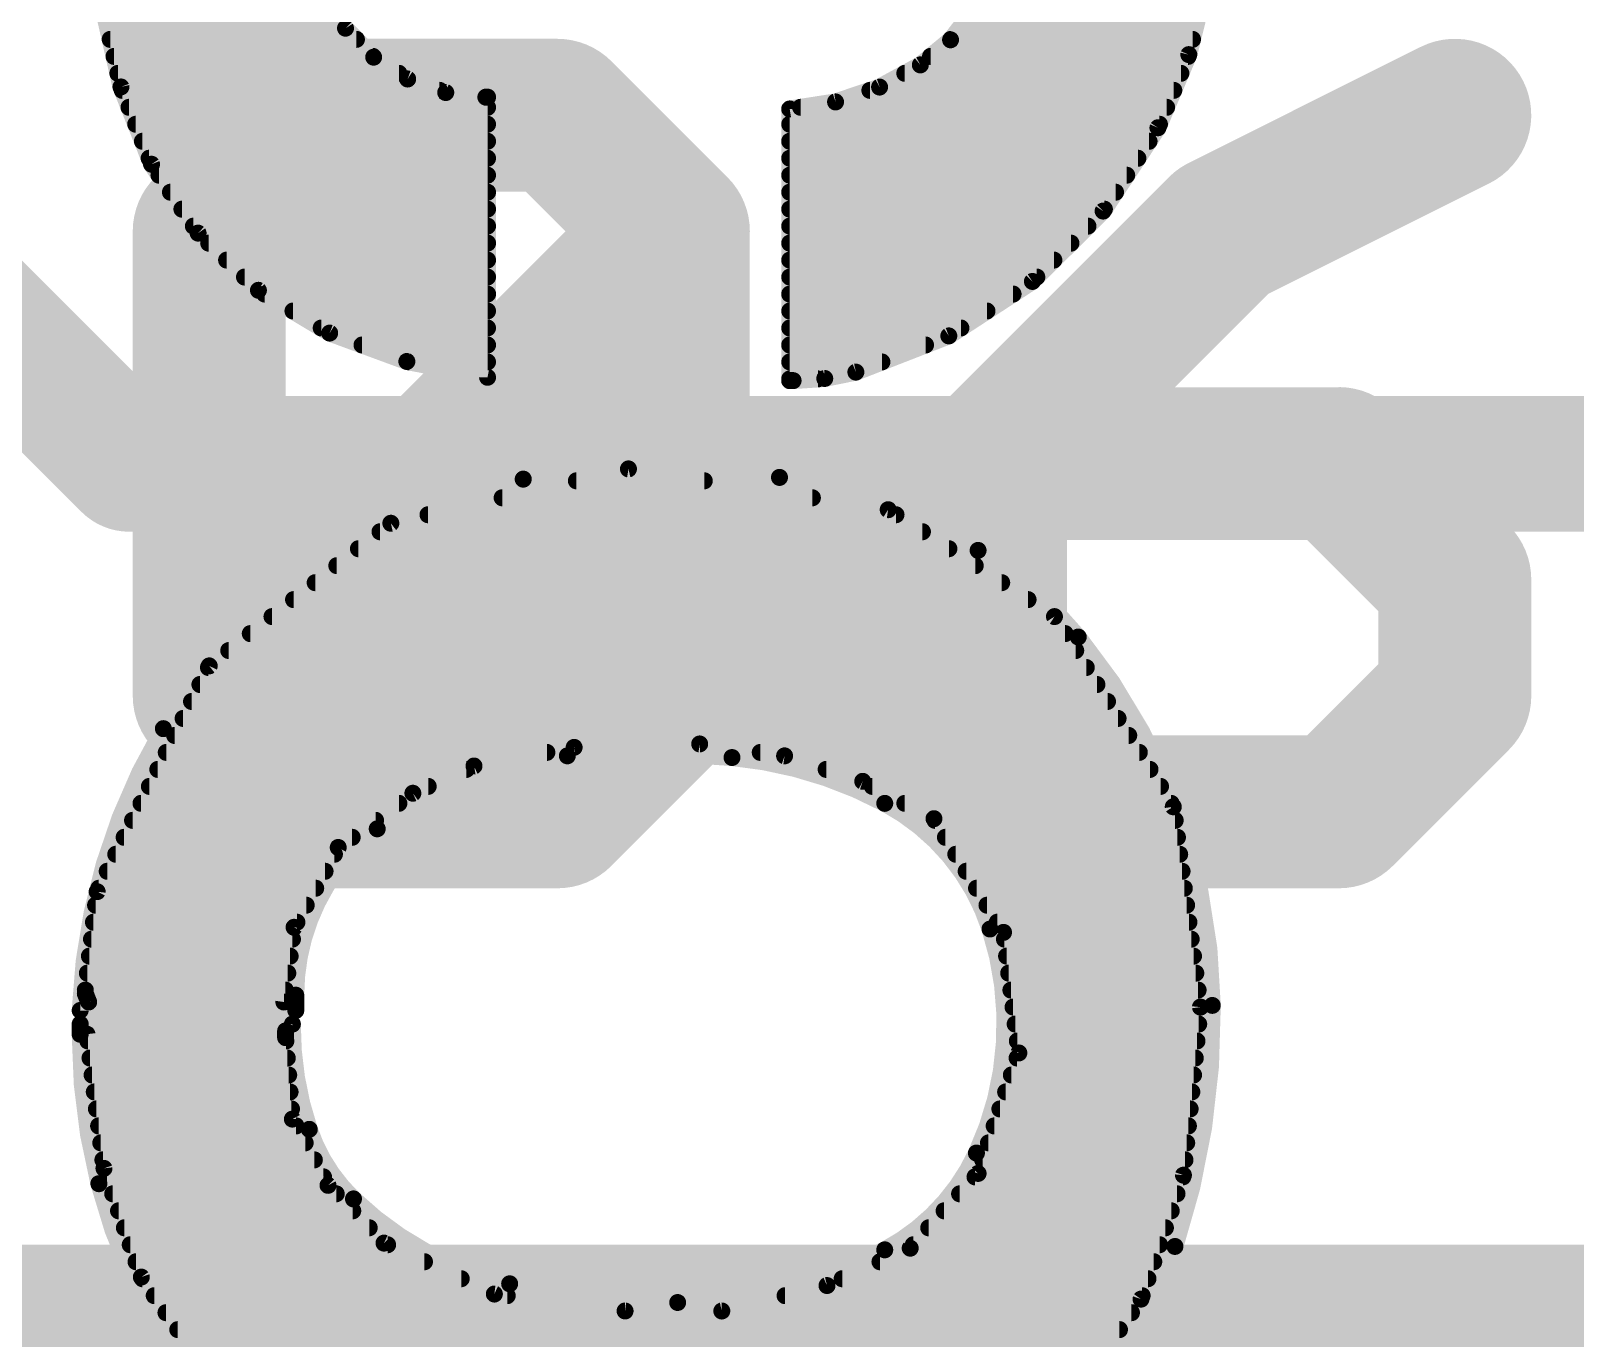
# Model space of a CAD drawing. Extents: x -0.1 to 26.8, y -10.2 to 23.
# Drawn here: x 6.584 to 8.894, y 5.042 to 6.998 of the extents above; entities that cross this region are included whole.
import ezdxf

# ---------------------------------------------------------------- set-up
doc = ezdxf.new("R2010")
doc.units = 0
for name, color, linetype in [('1', 12, 'CONTINUOUS'), ('21', 41, 'CONTINUOUS'), ('22', 40, 'CONTINUOUS')]:
    doc.layers.add(name, color=color, linetype=linetype)

msp = doc.modelspace()

# ---------------------------------------------------------------- linework, layer by layer
at = {"layer": '1', "const_width": 0.2032}
for points in [[(6.731, 6.35), (5.08, 8.001)], [(6.731, 6.35), (14.605, 6.35)], [(5.08, 5.08), (12.7, 5.08)]]:
    msp.add_lwpolyline(points, dxfattribs=at)
at = {"layer": '1', "const_width": 0.1016}
for points in [[(6.731, 6.4008, 1), (6.731, 6.2992)], [(6.6951, 6.3141, 1), (6.7669, 6.3859)]]:
    msp.add_lwpolyline(points, format="xyb", dxfattribs=at)
at = {"layer": '21', "const_width": 0.2286}
for points in [[(6.8503, 6.6979), (7.024, 6.8716)], [(7.024, 6.8716), (7.3714, 6.8716)], [(7.3714, 6.8716), (7.5451, 6.6979)], [(8.7145, 6.8716), (8.3671, 6.6979)], [(6.8503, 6.003), (6.8503, 6.6979)], [(6.8503, 6.003), (7.5451, 6.6979)], [(7.5451, 6.6979), (7.5451, 6.003)], [(8.3671, 6.6979), (8.0197, 6.3504)], [(8.0197, 6.3504), (8.0197, 6.003)], [(8.5408, 6.3504), (8.0197, 6.3504)], [(8.7145, 6.1767), (8.5408, 6.3504)], [(8.7145, 6.003), (8.7145, 6.1767)], [(7.024, 5.8293), (6.8503, 6.003)], [(7.5451, 6.003), (7.3714, 5.8293)], [(8.0197, 6.003), (8.1934, 5.8293)], [(8.5408, 5.8293), (8.7145, 6.003)], [(7.3714, 5.8293), (7.024, 5.8293)], [(8.1934, 5.8293), (8.5408, 5.8293)]]:
    msp.add_lwpolyline(points, dxfattribs=at)
at = {"layer": '21', "const_width": 0.1143}
for points in [[(7.024, 6.9287, 1), (7.024, 6.8144)], [(7.0644, 6.8312, 1), (6.9836, 6.912)], [(7.4118, 6.912, 1), (7.331, 6.8312)], [(7.3714, 6.8144, 1), (7.3714, 6.9287)], [(8.7401, 6.8205, 1), (8.689, 6.9227)], [(6.9074, 6.6979, 1), (6.7931, 6.6979)], [(6.8099, 6.7383, 1), (6.8907, 6.6575)], [(7.6023, 6.6979, 1), (7.488, 6.6979)], [(7.5856, 6.6575, 1), (7.5047, 6.7383)], [(7.5047, 6.6575, 1), (7.5856, 6.7383)], [(8.3416, 6.749, 1), (8.3927, 6.6468)], [(8.4075, 6.6575, 1), (8.3267, 6.7383)], [(8.0197, 6.4076, 1), (8.0197, 6.2933)], [(8.0768, 6.3504, 1), (7.9625, 6.3504)], [(7.9793, 6.3909, 1), (8.0601, 6.31)], [(8.5812, 6.3909, 1), (8.5004, 6.31)], [(8.5408, 6.2933, 1), (8.5408, 6.4076)], [(8.7717, 6.1767, 1), (8.6574, 6.1767)], [(8.6741, 6.1363, 1), (8.755, 6.2171)], [(6.8907, 6.0434, 1), (6.8099, 5.9626)], [(7.5856, 5.9626, 1), (7.5047, 6.0434)], [(8.0601, 6.0434, 1), (7.9793, 5.9626)], [(8.755, 5.9626, 1), (8.6741, 6.0434)], [(6.8099, 6.0434, 1), (6.8907, 5.9626)], [(6.7931, 6.003, 1), (6.9074, 6.003)], [(7.488, 6.003, 1), (7.6023, 6.003)], [(7.9625, 6.003, 1), (8.0768, 6.003)], [(8.6574, 6.003, 1), (8.7717, 6.003)], [(7.024, 5.8864, 1), (7.024, 5.7721)], [(7.3714, 5.7721, 1), (7.3714, 5.8864)], [(8.1934, 5.8864, 1), (8.1934, 5.7721)], [(8.5408, 5.7721, 1), (8.5408, 5.8864)], [(6.9836, 5.7889, 1), (7.0644, 5.8697)], [(7.331, 5.8697, 1), (7.4118, 5.7889)], [(8.153, 5.7889, 1), (8.2338, 5.8697)], [(8.5004, 5.8697, 1), (8.5812, 5.7889)]]:
    msp.add_lwpolyline(points, format="xyb", dxfattribs=at)
at = {"layer": '22', "const_width": 0.0254}
for points in [[(8.3163, 6.9622), (8.3446, 7.0775)], [(6.6864, 7.055), (6.7183, 6.9139)], [(7.0543, 7.0018), (7.0231, 7.0536)], [(7.9959, 7.0307), (7.9598, 6.9844)], [(6.6965, 7.0104), (7.0492, 7.0104)], [(7.0965, 6.9585), (7.0543, 7.0018)], [(7.9801, 7.0104), (8.3281, 7.0104)], [(6.7022, 6.985), (7.0707, 6.985)], [(7.9598, 6.9844), (7.9146, 6.9469)], [(7.9603, 6.985), (8.3219, 6.985)], [(6.708, 6.9596), (7.0954, 6.9596)], [(7.1474, 6.9258), (7.0965, 6.9585)], [(7.9146, 6.9469), (7.8536, 6.9137)], [(7.9299, 6.9596), (8.3152, 6.9596)], [(8.2702, 6.8529), (8.3163, 6.9622)], [(6.7137, 6.9342), (7.1343, 6.9342)], [(7.2043, 6.9055), (7.1474, 6.9258)], [(7.8913, 6.9342), (8.3045, 6.9342)], [(6.7183, 6.9139), (6.7641, 6.7982)], [(6.7203, 6.9088), (7.195, 6.9088)], [(7.2644, 6.8986), (7.2043, 6.9055)], [(7.2669, 6.8986), (7.2644, 6.8986)], [(7.2669, 6.4795), (7.2669, 6.8986)], [(7.8536, 6.9137), (7.7878, 6.8915)], [(7.8391, 6.9088), (8.2938, 6.9088)], [(6.7304, 6.8834), (7.2669, 6.8834)], [(7.7878, 6.8915), (7.7191, 6.8809)], [(7.7191, 6.8809), (7.7191, 6.4745)], [(7.7354, 6.8834), (8.2831, 6.8834)], [(6.7404, 6.858), (7.2669, 6.858)], [(7.7191, 6.858), (8.2724, 6.858)], [(8.1881, 6.7282), (8.2702, 6.8529)], [(6.7505, 6.8326), (7.2669, 6.8326)], [(7.7191, 6.8326), (8.2568, 6.8326)], [(6.7605, 6.8072), (7.2669, 6.8072)], [(7.7191, 6.8072), (8.2401, 6.8072)], [(6.7641, 6.7982), (6.8338, 6.6952)], [(6.7752, 6.7818), (7.2669, 6.7818)], [(7.7191, 6.7818), (8.2234, 6.7818)], [(6.7924, 6.7564), (7.2669, 6.7564)], [(7.7191, 6.7564), (8.2067, 6.7564)], [(6.8095, 6.731), (7.2669, 6.731)], [(7.7191, 6.731), (8.19, 6.731)], [(8.0823, 6.6229), (8.1881, 6.7282)], [(6.8267, 6.7056), (7.2669, 6.7056)], [(6.8338, 6.6952), (6.924, 6.6096)], [(7.7191, 6.7056), (8.1654, 6.7056)], [(6.8496, 6.6802), (7.2669, 6.6802)], [(7.7191, 6.6802), (8.1399, 6.6802)], [(6.8764, 6.6548), (7.2669, 6.6548)], [(7.7191, 6.6548), (8.1144, 6.6548)], [(6.9032, 6.6294), (7.2669, 6.6294)], [(7.7191, 6.6294), (8.0889, 6.6294)], [(7.9572, 6.5414), (8.0823, 6.6229)], [(6.924, 6.6096), (7.0307, 6.5456)], [(6.9334, 6.604), (7.2669, 6.604)], [(7.7191, 6.604), (8.0533, 6.604)], [(6.9757, 6.5786), (7.2669, 6.5786)], [(7.7191, 6.5786), (8.0143, 6.5786)], [(7.018, 6.5532), (7.2669, 6.5532)], [(7.7191, 6.5532), (7.9753, 6.5532)], [(7.0307, 6.5456), (7.1462, 6.5031)], [(7.0791, 6.5278), (7.2669, 6.5278)], [(7.7191, 6.5278), (7.9223, 6.5278)], [(7.8181, 6.4872), (7.9572, 6.5414)], [(7.1462, 6.5031), (7.2669, 6.4795)], [(7.15, 6.5024), (7.2669, 6.5024)], [(7.7191, 6.5024), (7.8571, 6.5024)], [(7.7715, 6.4777), (7.8181, 6.4872)], [(7.7191, 6.477), (7.7613, 6.477)], [(7.7191, 6.4745), (7.7241, 6.4745)], [(7.7241, 6.4745), (7.7715, 6.4777)], [(7.4778, 6.3424), (7.1222, 6.2611)], [(7.8664, 6.2814), (7.4778, 6.3424)], [(7.3999, 6.3246), (7.5912, 6.3246)], [(7.2888, 6.2992), (7.753, 6.2992)], [(7.1778, 6.2738), (7.8782, 6.2738)], [(8.1153, 6.1214), (7.8664, 6.2814)], [(7.1222, 6.2611), (6.8504, 6.0477)], [(7.106, 6.2484), (7.9177, 6.2484)], [(7.0737, 6.223), (7.9573, 6.223)], [(7.0413, 6.1976), (7.9968, 6.1976)], [(7.009, 6.1722), (8.0363, 6.1722)], [(6.9766, 6.1468), (8.0758, 6.1468)], [(6.9443, 6.1214), (8.1153, 6.1214)], [(8.2931, 5.8369), (8.1153, 6.1214)], [(6.9119, 6.096), (8.1312, 6.096)], [(6.8796, 6.0706), (8.1471, 6.0706)], [(6.8504, 6.0477), (6.6827, 5.7099)], [(6.8492, 6.0452), (8.1629, 6.0452)], [(6.8365, 6.0198), (8.1788, 6.0198)], [(6.8239, 5.9944), (8.1947, 5.9944)], [(6.8113, 5.969), (8.2105, 5.969)], [(6.7987, 5.9436), (8.2264, 5.9436)], [(7.3965, 5.9258), (7.5844, 5.9309)], [(7.5844, 5.9309), (7.7114, 5.9131)], [(6.7861, 5.9182), (7.3557, 5.9182)], [(7.2466, 5.8979), (7.3965, 5.9258)], [(7.675, 5.9182), (8.2423, 5.9182)], [(7.7114, 5.9131), (7.8283, 5.875)], [(6.7735, 5.8928), (7.2351, 5.8928)], [(7.1552, 5.8572), (7.2466, 5.8979)], [(7.7737, 5.8928), (8.2582, 5.8928)], [(6.7609, 5.8674), (7.1781, 5.8674)], [(7.0434, 5.776), (7.1552, 5.8572)], [(7.8283, 5.875), (7.935, 5.8191)], [(7.8428, 5.8674), (8.274, 5.8674)], [(6.7483, 5.842), (7.1343, 5.842)], [(7.8913, 5.842), (8.2899, 5.842)], [(8.3337, 5.5372), (8.2931, 5.8369)], [(6.7357, 5.8166), (7.0993, 5.8166)], [(7.935, 5.8191), (8.0391, 5.649)], [(7.9365, 5.8166), (8.2959, 5.8166)], [(6.7231, 5.7912), (7.0643, 5.7912)], [(7.9521, 5.7912), (8.2993, 5.7912)], [(6.7105, 5.7658), (7.0378, 5.7658)], [(6.9774, 5.6566), (7.0434, 5.776)], [(7.9676, 5.7658), (8.3027, 5.7658)], [(6.6978, 5.7404), (7.0237, 5.7404)], [(7.9832, 5.7404), (8.3062, 5.7404)], [(6.6827, 5.7099), (6.665, 5.5626)], [(6.6852, 5.715), (7.0097, 5.715)], [(7.9987, 5.715), (8.3096, 5.715)], [(6.6803, 5.6896), (6.9956, 5.6896)], [(8.0143, 5.6896), (8.3131, 5.6896)], [(6.6772, 5.6642), (6.9816, 5.6642)], [(6.9621, 5.5448), (6.9774, 5.6566)], [(8.0298, 5.6642), (8.3165, 5.6642)], [(6.6742, 5.6388), (6.975, 5.6388)], [(8.0391, 5.649), (8.062, 5.4686)], [(8.0404, 5.6388), (8.3199, 5.6388)], [(6.6711, 5.6134), (6.9715, 5.6134)], [(8.0436, 5.6134), (8.3234, 5.6134)], [(6.6681, 5.588), (6.968, 5.588)], [(8.0468, 5.588), (8.3268, 5.588)], [(6.665, 5.5626), (6.665, 5.5575)], [(6.665, 5.5626), (6.9645, 5.5626)], [(6.665, 5.5575), (6.67, 5.5448)], [(8.0501, 5.5626), (8.3303, 5.5626)], [(6.67, 5.5448), (6.9621, 5.5448)], [(6.9799, 5.5321), (6.9799, 5.555)], [(8.0533, 5.5372), (8.3337, 5.5372)], [(8.3083, 5.2857), (8.3337, 5.5372)], [(6.6573, 5.5321), (6.9799, 5.5321)], [(6.9748, 5.5118), (6.6573, 5.5118)], [(6.6573, 5.5118), (6.6573, 5.4966)], [(8.0565, 5.5118), (8.3311, 5.5118)], [(6.9647, 5.5016), (6.6675, 5.4966)], [(6.6675, 5.4966), (6.6929, 5.2959)], [(6.9647, 5.4915), (6.9647, 5.5016)], [(6.9748, 5.3696), (6.9647, 5.4915)], [(6.6688, 5.4864), (6.9651, 5.4864)], [(8.062, 5.4686), (8.001, 5.2883)], [(8.0597, 5.4864), (8.3286, 5.4864)], [(6.672, 5.461), (6.9672, 5.461)], [(8.0594, 5.461), (8.326, 5.461)], [(6.6752, 5.4356), (6.9693, 5.4356)], [(8.0508, 5.4356), (8.3234, 5.4356)], [(6.6784, 5.4102), (6.9714, 5.4102)], [(8.0422, 5.4102), (8.3209, 5.4102)], [(6.6816, 5.3848), (6.9735, 5.3848)], [(8.0336, 5.3848), (8.3183, 5.3848)], [(6.6849, 5.3594), (6.9803, 5.3594)], [(7.0282, 5.2705), (6.9748, 5.3696)], [(8.0251, 5.3594), (8.3157, 5.3594)], [(6.6881, 5.334), (6.994, 5.334)], [(8.0165, 5.334), (8.3132, 5.334)], [(6.6913, 5.3086), (7.0077, 5.3086)], [(8.0079, 5.3086), (8.3106, 5.3086)], [(6.6929, 5.2959), (6.7488, 5.1333)], [(6.6973, 5.2832), (7.0214, 5.2832)], [(8.001, 5.2883), (7.8994, 5.1765)], [(7.9964, 5.2832), (8.3074, 5.2832)], [(8.2448, 5.1003), (8.3083, 5.2857)], [(6.706, 5.2578), (7.0405, 5.2578)], [(7.112, 5.1841), (7.0282, 5.2705)], [(7.9733, 5.2578), (8.2987, 5.2578)], [(6.7147, 5.2324), (7.0652, 5.2324)], [(7.9502, 5.2324), (8.29, 5.2324)], [(6.7235, 5.207), (7.0898, 5.207)], [(7.9271, 5.207), (8.2813, 5.207)], [(6.7322, 5.1816), (7.1174, 5.1816)], [(7.2771, 5.1079), (7.112, 5.1841)], [(7.8994, 5.1765), (7.7749, 5.1206)], [(7.904, 5.1816), (8.2726, 5.1816)], [(6.7409, 5.1562), (7.1725, 5.1562)], [(7.8542, 5.1562), (8.2639, 5.1562)], [(6.7488, 5.1333), (6.8859, 4.9352)], [(6.7505, 5.1308), (7.2275, 5.1308)], [(7.7749, 5.1206), (7.6175, 5.0825)], [(7.7976, 5.1308), (8.2552, 5.1308)], [(6.7681, 5.1054), (7.2964, 5.1054)], [(7.4727, 5.0825), (7.2771, 5.1079)], [(7.7121, 5.1054), (8.2465, 5.1054)], [(8.1661, 4.9886), (8.2448, 5.1003)], [(6.7857, 5.08), (8.2305, 5.08)], [(7.6175, 5.0825), (7.4727, 5.0825)], [(6.8033, 5.0546), (8.2126, 5.0546)]]:
    msp.add_lwpolyline(points, dxfattribs=at)
at = {"layer": '22'}
for points, const_width in [([(7.0589, 7.0062, 1), (7.0498, 6.9974)], 0.0127), ([(7.0489, 6.9985, 1), (7.0598, 7.0051)], 0.0127), ([(6.7022, 6.9914, 1), (6.7022, 6.9787)], 0.0127), ([(7.0707, 6.9787, 1), (7.0707, 6.9914)], 0.0127), ([(7.9548, 6.9883, 1), (7.9648, 6.9805)], 0.0127), ([(7.9603, 6.9914, 1), (7.9603, 6.9787)], 0.0127), ([(7.9638, 6.9795, 1), (7.9557, 6.9893)], 0.0127), ([(8.3219, 6.9787, 1), (8.3219, 6.9914)], 0.0127), ([(6.708, 6.966, 1), (6.708, 6.9532)], 0.0127), ([(7.0999, 6.9638, 1), (7.0931, 6.9531)], 0.0127), ([(7.0919, 6.954, 1), (7.101, 6.9629)], 0.0127), ([(7.0954, 6.9532, 1), (7.0954, 6.966)], 0.0127), ([(7.9105, 6.9518, 1), (7.9187, 6.942)], 0.0127), ([(7.9176, 6.9413, 1), (7.9116, 6.9525)], 0.0127), ([(7.9299, 6.966, 1), (7.9299, 6.9532)], 0.0127), ([(8.3102, 6.9637, 1), (8.3225, 6.9607)], 0.0127), ([(8.3222, 6.9598, 1), (8.3105, 6.9647)], 0.0127), ([(8.3152, 6.9532, 1), (8.3152, 6.966)], 0.0127), ([(6.7137, 6.9406, 1), (6.7137, 6.9279)], 0.0127), ([(7.1343, 6.9279, 1), (7.1343, 6.9406)], 0.0127), ([(7.1495, 6.9318, 1), (7.1452, 6.9198)], 0.0127), ([(7.1439, 6.9204, 1), (7.1508, 6.9311)], 0.0127), ([(7.8913, 6.9406, 1), (7.8913, 6.9279)], 0.0127), ([(8.3045, 6.9279, 1), (8.3045, 6.9406)], 0.0127), ([(6.7242, 6.9162, 1), (6.7124, 6.9116)], 0.0127), ([(6.7121, 6.9125, 1), (6.7245, 6.9153)], 0.0127), ([(6.7203, 6.9152, 1), (6.7203, 6.9024)], 0.0127), ([(7.195, 6.9024, 1), (7.195, 6.9152)], 0.0127), ([(7.205, 6.9118, 1), (7.2036, 6.8992)], 0.0127), ([(7.2022, 6.8995, 1), (7.2065, 6.9115)], 0.0127), ([(7.2644, 6.905, 1), (7.2644, 6.8922)], 0.0127), ([(7.2733, 6.8986, 1), (7.2606, 6.8986)], 0.0127), ([(7.2637, 6.8923, 1), (7.2651, 6.9049)], 0.0127), ([(7.2669, 6.8922, 1), (7.2669, 6.905)], 0.0127), ([(7.8391, 6.9152, 1), (7.8391, 6.9024)], 0.0127), ([(7.8506, 6.9193, 1), (7.8566, 6.9081)], 0.0127), ([(7.8556, 6.9077, 1), (7.8516, 6.9197)], 0.0127), ([(8.2938, 6.9024, 1), (8.2938, 6.9152)], 0.0127), ([(6.7304, 6.8898, 1), (6.7304, 6.877)], 0.0127), ([(7.2669, 6.877, 1), (7.2669, 6.8898)], 0.0127), ([(7.7255, 6.8809, 1), (7.7127, 6.8809)], 0.0127), ([(7.7181, 6.8872, 1), (7.7201, 6.8746)], 0.0127), ([(7.7354, 6.8898, 1), (7.7354, 6.877)], 0.0127), ([(7.7857, 6.8975, 1), (7.7898, 6.8854)], 0.0127), ([(7.7887, 6.8852, 1), (7.7868, 6.8977)], 0.0127), ([(8.2831, 6.877, 1), (8.2831, 6.8898)], 0.0127), ([(6.7404, 6.8644, 1), (6.7404, 6.8517)], 0.0127), ([(7.2669, 6.8517, 1), (7.2669, 6.8644)], 0.0127), ([(7.7191, 6.8644, 1), (7.7191, 6.8517)], 0.0127), ([(8.2755, 6.8494, 1), (8.2649, 6.8564)], 0.0127), ([(8.2724, 6.8517, 1), (8.2724, 6.8644)], 0.0127), ([(6.7505, 6.839, 1), (6.7505, 6.8262)], 0.0127), ([(7.2669, 6.8262, 1), (7.2669, 6.839)], 0.0127), ([(7.7191, 6.839, 1), (7.7191, 6.8262)], 0.0127), ([(8.2568, 6.8262, 1), (8.2568, 6.839)], 0.0127), ([(8.2643, 6.8554, 1), (8.2761, 6.8504)], 0.0127), ([(6.7605, 6.8136, 1), (6.7605, 6.8008)], 0.0127), ([(7.2669, 6.8008, 1), (7.2669, 6.8136)], 0.0127), ([(7.7191, 6.8136, 1), (7.7191, 6.8008)], 0.0127), ([(8.2401, 6.8008, 1), (8.2401, 6.8136)], 0.0127), ([(6.7693, 6.8018, 1), (6.7588, 6.7947)], 0.0127), ([(6.7582, 6.7959, 1), (6.77, 6.8006)], 0.0127), ([(6.7752, 6.7882, 1), (6.7752, 6.7755)], 0.0127), ([(7.2669, 6.7755, 1), (7.2669, 6.7882)], 0.0127), ([(7.7191, 6.7882, 1), (7.7191, 6.7755)], 0.0127), ([(8.2234, 6.7755, 1), (8.2234, 6.7882)], 0.0127), ([(6.7924, 6.7628, 1), (6.7924, 6.75)], 0.0127), ([(7.2669, 6.75, 1), (7.2669, 6.7628)], 0.0127), ([(7.7191, 6.7628, 1), (7.7191, 6.75)], 0.0127), ([(8.2067, 6.75, 1), (8.2067, 6.7628)], 0.0127), ([(6.8095, 6.7374, 1), (6.8095, 6.7247)], 0.0127), ([(7.2669, 6.7247, 1), (7.2669, 6.7374)], 0.0127), ([(7.7191, 6.7374, 1), (7.7191, 6.7247)], 0.0127), ([(8.1828, 6.7317, 1), (8.1934, 6.7247)], 0.0127), ([(8.1926, 6.7237, 1), (8.1836, 6.7327)], 0.0127), ([(8.19, 6.7247, 1), (8.19, 6.7374)], 0.0127), ([(6.8267, 6.712, 1), (6.8267, 6.6993)], 0.0127), ([(6.8381, 6.6998, 1), (6.8294, 6.6906)], 0.0127), ([(6.8285, 6.6916, 1), (6.839, 6.6987)], 0.0127), ([(7.2669, 6.6993, 1), (7.2669, 6.712)], 0.0127), ([(7.7191, 6.712, 1), (7.7191, 6.6993)], 0.0127), ([(8.1654, 6.6993, 1), (8.1654, 6.712)], 0.0127), ([(6.8496, 6.6866, 1), (6.8496, 6.6738)], 0.0127), ([(7.2669, 6.6738, 1), (7.2669, 6.6866)], 0.0127), ([(7.7191, 6.6866, 1), (7.7191, 6.6738)], 0.0127), ([(8.1399, 6.6738, 1), (8.1399, 6.6866)], 0.0127), ([(6.8764, 6.6612, 1), (6.8764, 6.6485)], 0.0127), ([(7.2669, 6.6485, 1), (7.2669, 6.6612)], 0.0127), ([(7.7191, 6.6612, 1), (7.7191, 6.6485)], 0.0127), ([(8.1144, 6.6485, 1), (8.1144, 6.6612)], 0.0127), ([(6.9032, 6.6358, 1), (6.9032, 6.6231)], 0.0127), ([(7.2669, 6.6231, 1), (7.2669, 6.6358)], 0.0127), ([(7.7191, 6.6358, 1), (7.7191, 6.6231)], 0.0127), ([(8.0778, 6.6274, 1), (8.0868, 6.6184)], 0.0127), ([(8.0858, 6.6176, 1), (8.0788, 6.6282)], 0.0127), ([(8.0889, 6.6231, 1), (8.0889, 6.6358)], 0.0127), ([(6.9273, 6.6151, 1), (6.9208, 6.6042)], 0.0127), ([(6.9197, 6.605, 1), (6.9284, 6.6142)], 0.0127), ([(6.9334, 6.6104, 1), (6.9334, 6.5976)], 0.0127), ([(7.2669, 6.5976, 1), (7.2669, 6.6104)], 0.0127), ([(7.7191, 6.6104, 1), (7.7191, 6.5976)], 0.0127), ([(8.0533, 6.5976, 1), (8.0533, 6.6104)], 0.0127), ([(6.9757, 6.585, 1), (6.9757, 6.5723)], 0.0127), ([(7.2669, 6.5723, 1), (7.2669, 6.585)], 0.0127), ([(7.7191, 6.585, 1), (7.7191, 6.5723)], 0.0127), ([(8.0143, 6.5723, 1), (8.0143, 6.585)], 0.0127), ([(7.018, 6.5596, 1), (7.018, 6.5469)], 0.0127), ([(7.2669, 6.5469, 1), (7.2669, 6.5596)], 0.0127), ([(7.7191, 6.5596, 1), (7.7191, 6.5469)], 0.0127), ([(7.9753, 6.5469, 1), (7.9753, 6.5596)], 0.0127), ([(7.0329, 6.5516, 1), (7.0285, 6.5396)], 0.0127), ([(7.0274, 6.5402, 1), (7.034, 6.551)], 0.0127), ([(7.0791, 6.5342, 1), (7.0791, 6.5214)], 0.0127), ([(7.2669, 6.5214, 1), (7.2669, 6.5342)], 0.0127), ([(7.7191, 6.5342, 1), (7.7191, 6.5214)], 0.0127), ([(7.9223, 6.5214, 1), (7.9223, 6.5342)], 0.0127), ([(7.9537, 6.5467, 1), (7.9607, 6.5361)], 0.0127), ([(7.9595, 6.5355, 1), (7.9549, 6.5473)], 0.0127), ([(7.1474, 6.5094, 1), (7.1449, 6.4969)], 0.0127), ([(7.15, 6.5088, 1), (7.15, 6.4961)], 0.0127), ([(7.144, 6.4972, 1), (7.1484, 6.5091)], 0.0127), ([(7.2669, 6.4961, 1), (7.2669, 6.5088)], 0.0127), ([(7.7191, 6.5088, 1), (7.7191, 6.4961)], 0.0127), ([(7.8158, 6.4931, 1), (7.8204, 6.4813)], 0.0127), ([(7.8194, 6.481, 1), (7.8168, 6.4934)], 0.0127), ([(7.8571, 6.4961, 1), (7.8571, 6.5088)], 0.0127), ([(7.2606, 6.4795, 1), (7.2733, 6.4795)], 0.0127), ([(7.2657, 6.4733, 1), (7.2681, 6.4857)], 0.0127), ([(7.7191, 6.4809, 1), (7.7191, 6.4681)], 0.0127), ([(7.7127, 6.4745, 1), (7.7255, 6.4745)], 0.0127), ([(7.7191, 6.4834, 1), (7.7191, 6.4707)], 0.0127), ([(7.7237, 6.4808, 1), (7.7245, 6.4682)], 0.0127), ([(7.7241, 6.4681, 1), (7.7241, 6.4809)], 0.0127), ([(7.7613, 6.4707, 1), (7.7613, 6.4834)], 0.0127), ([(7.7703, 6.4839, 1), (7.7728, 6.4715)], 0.0127), ([(7.772, 6.4714, 1), (7.7711, 6.484)], 0.0127), ([(7.7038, 6.3297, 0.0851), (7.3203, 6.3271)], 0.0254), ([(7.4788, 6.3487, 1), (7.4768, 6.3361)], 0.0127), ([(7.4792, 6.3362, 1), (7.4764, 6.3486)], 0.0127), ([(7.3203, 6.3271, 0.2183), (6.7818, 5.9538)], 0.0254), ([(7.3192, 6.3334, 1), (7.3214, 6.3208)], 0.0127), ([(7.3214, 6.3208, 1), (7.3192, 6.3334)], 0.0127), ([(7.3999, 6.331, 1), (7.3999, 6.3182)], 0.0127), ([(7.5912, 6.3182, 1), (7.5912, 6.331)], 0.0127), ([(8.001, 6.2205, 0.0949), (7.7038, 6.3297)], 0.0254), ([(7.7048, 6.336, 1), (7.7028, 6.3234)], 0.0127), ([(7.7028, 6.3234, 1), (7.7048, 6.336)], 0.0127), ([(7.2888, 6.3056, 1), (7.2888, 6.2928)], 0.0127), ([(7.753, 6.2928, 1), (7.753, 6.3056)], 0.0127), ([(7.1778, 6.2802, 1), (7.1778, 6.2675)], 0.0127), ([(7.8698, 6.2867, 1), (7.863, 6.2761)], 0.0127), ([(7.8654, 6.2751, 1), (7.8674, 6.2877)], 0.0127), ([(7.8782, 6.2675, 1), (7.8782, 6.2802)], 0.0127), ([(7.1208, 6.2673, 1), (7.1236, 6.2549)], 0.0127), ([(7.1261, 6.2561, 1), (7.1183, 6.2661)], 0.0127), ([(7.106, 6.2548, 1), (7.106, 6.242)], 0.0127), ([(7.9177, 6.242, 1), (7.9177, 6.2548)], 0.0127), ([(7.0737, 6.2294, 1), (7.0737, 6.2166)], 0.0127), ([(7.9573, 6.2166, 1), (7.9573, 6.2294)], 0.0127), ([(8.1509, 6.0909, 0.0859), (8.001, 6.2205)], 0.0254), ([(8.0043, 6.2259, 1), (7.9977, 6.2151)], 0.0127), ([(7.9977, 6.2151, 1), (8.0043, 6.2259)], 0.0127), ([(7.0413, 6.204, 1), (7.0413, 6.1913)], 0.0127), ([(7.9968, 6.1913, 1), (7.9968, 6.204)], 0.0127), ([(7.009, 6.1786, 1), (7.009, 6.1658)], 0.0127), ([(8.0363, 6.1658, 1), (8.0363, 6.1786)], 0.0127), ([(6.9766, 6.1532, 1), (6.9766, 6.1405)], 0.0127), ([(8.0758, 6.1405, 1), (8.0758, 6.1532)], 0.0127), ([(6.9443, 6.1278, 1), (6.9443, 6.1151)], 0.0127), ([(8.1207, 6.1248, 1), (8.1099, 6.118)], 0.0127), ([(8.1119, 6.1161, 1), (8.1187, 6.1267)], 0.0127), ([(8.1153, 6.1151, 1), (8.1153, 6.1278)], 0.0127), ([(6.9119, 6.1024, 1), (6.9119, 6.0896)], 0.0127), ([(8.1312, 6.0896, 1), (8.1312, 6.1024)], 0.0127), ([(8.3515, 5.5397, 0.1703), (8.1509, 6.0909)], 0.0254), ([(8.1558, 6.0949, 1), (8.146, 6.0869)], 0.0127), ([(8.146, 6.0869, 1), (8.1558, 6.0949)], 0.0127), ([(6.8796, 6.077, 1), (6.8796, 6.0643)], 0.0127), ([(8.1471, 6.0643, 1), (8.1471, 6.077)], 0.0127), ([(6.8492, 6.0516, 1), (6.8492, 6.0389)], 0.0127), ([(6.8465, 6.0527, 1), (6.8543, 6.0427)], 0.0127), ([(6.8561, 6.0449, 1), (6.8447, 6.0505)], 0.0127), ([(8.1629, 6.0389, 1), (8.1629, 6.0516)], 0.0127), ([(6.8365, 6.0262, 1), (6.8365, 6.0134)], 0.0127), ([(8.1788, 6.0134, 1), (8.1788, 6.0262)], 0.0127), ([(6.8239, 6.0008, 1), (6.8239, 5.9881)], 0.0127), ([(8.1947, 5.9881, 1), (8.1947, 6.0008)], 0.0127), ([(6.7818, 5.9538, 0.1246), (6.6573, 5.5321)], 0.0254), ([(6.7763, 5.957, 1), (6.7873, 5.9506)], 0.0127), ([(6.7873, 5.9506, 1), (6.7763, 5.957)], 0.0127), ([(6.8113, 5.9754, 1), (6.8113, 5.9627)], 0.0127), ([(8.2105, 5.9627, 1), (8.2105, 5.9754)], 0.0127), ([(6.7987, 5.95, 1), (6.7987, 5.9372)], 0.0127), ([(7.5853, 5.9372, 1), (7.5835, 5.9246)], 0.0127), ([(7.5846, 5.9246, 1), (7.5842, 5.9372)], 0.0127), ([(8.2264, 5.9372, 1), (8.2264, 5.95)], 0.0127), ([(6.7861, 5.9246, 1), (6.7861, 5.9119)], 0.0127), ([(7.3863, 5.9131, 0.1478), (7.1018, 5.8039)], 0.0254), ([(7.3557, 5.9119, 1), (7.3557, 5.9246)], 0.0127), ([(7.6327, 5.9106, 0.0416), (7.3863, 5.9131)], 0.0254), ([(7.3858, 5.9194, 1), (7.3868, 5.9068)], 0.0127), ([(7.3868, 5.9068, 1), (7.3858, 5.9194)], 0.0127), ([(7.3963, 5.9321, 1), (7.3967, 5.9195)], 0.0127), ([(7.3977, 5.9196, 1), (7.3953, 5.932)], 0.0127), ([(7.8613, 5.842, 0.0995), (7.6327, 5.9106)], 0.0254), ([(7.6333, 5.9169, 1), (7.6321, 5.9043)], 0.0127), ([(7.6321, 5.9043, 1), (7.6333, 5.9169)], 0.0127), ([(7.675, 5.9246, 1), (7.675, 5.9119)], 0.0127), ([(7.7134, 5.9191, 1), (7.7094, 5.9071)], 0.0127), ([(7.7105, 5.9068, 1), (7.7123, 5.9194)], 0.0127), ([(8.2423, 5.9119, 1), (8.2423, 5.9246)], 0.0127), ([(6.7735, 5.8992, 1), (6.7735, 5.8864)], 0.0127), ([(7.2351, 5.8864, 1), (7.2351, 5.8992)], 0.0127), ([(7.2454, 5.9041, 1), (7.2478, 5.8917)], 0.0127), ([(7.2492, 5.8921, 1), (7.244, 5.9037)], 0.0127), ([(7.7737, 5.8992, 1), (7.7737, 5.8864)], 0.0127), ([(8.2582, 5.8864, 1), (8.2582, 5.8992)], 0.0127), ([(6.7609, 5.8738, 1), (6.7609, 5.861)], 0.0127), ([(7.1589, 5.8521, 1), (7.1515, 5.8623)], 0.0127), ([(7.1781, 5.861, 1), (7.1781, 5.8738)], 0.0127), ([(7.8312, 5.8806, 1), (7.8254, 5.8694)], 0.0127), ([(7.8263, 5.869, 1), (7.8303, 5.881)], 0.0127), ([(7.8428, 5.8738, 1), (7.8428, 5.861)], 0.0127), ([(8.274, 5.861, 1), (8.274, 5.8738)], 0.0127), ([(6.7483, 5.8484, 1), (6.7483, 5.8357)], 0.0127), ([(7.1343, 5.8357, 1), (7.1343, 5.8484)], 0.0127), ([(7.1526, 5.863, 1), (7.1578, 5.8514)], 0.0127), ([(8.0188, 5.654, 0.1942), (7.8613, 5.842)], 0.0254), ([(7.8643, 5.8476, 1), (7.8583, 5.8364)], 0.0127), ([(7.8583, 5.8364, 1), (7.8643, 5.8476)], 0.0127), ([(7.8913, 5.8484, 1), (7.8913, 5.8357)], 0.0127), ([(8.2994, 5.8378, 1), (8.2868, 5.836)], 0.0127), ([(8.2877, 5.8335, 1), (8.2985, 5.8403)], 0.0127), ([(8.2899, 5.8357, 1), (8.2899, 5.8484)], 0.0127), ([(6.7357, 5.823, 1), (6.7357, 5.8102)], 0.0127), ([(7.0993, 5.8102, 1), (7.0993, 5.823)], 0.0127), ([(7.9404, 5.8224, 1), (7.9296, 5.8158)], 0.0127), ([(7.9365, 5.823, 1), (7.9365, 5.8102)], 0.0127), ([(7.9321, 5.8135, 1), (7.9379, 5.8247)], 0.0127), ([(8.2959, 5.8102, 1), (8.2959, 5.823)], 0.0127), ([(6.7231, 5.7976, 1), (6.7231, 5.7848)], 0.0127), ([(7.1018, 5.8039, 0.2316), (6.9799, 5.555)], 0.0254), ([(7.0643, 5.7848, 1), (7.0643, 5.7976)], 0.0127), ([(7.0979, 5.8089, 1), (7.1057, 5.7989)], 0.0127), ([(7.1057, 5.7989, 1), (7.0979, 5.8089)], 0.0127), ([(7.9521, 5.7976, 1), (7.9521, 5.7848)], 0.0127), ([(8.2993, 5.7848, 1), (8.2993, 5.7976)], 0.0127), ([(6.7105, 5.7722, 1), (6.7105, 5.7595)], 0.0127), ([(7.0397, 5.7811, 1), (7.0471, 5.7709)], 0.0127), ([(7.049, 5.7729, 1), (7.0378, 5.7791)], 0.0127), ([(7.0378, 5.7595, 1), (7.0378, 5.7722)], 0.0127), ([(7.9676, 5.7722, 1), (7.9676, 5.7595)], 0.0127), ([(8.3027, 5.7595, 1), (8.3027, 5.7722)], 0.0127), ([(6.6978, 5.7468, 1), (6.6978, 5.734)], 0.0127), ([(7.0237, 5.734, 1), (7.0237, 5.7468)], 0.0127), ([(7.9832, 5.7468, 1), (7.9832, 5.734)], 0.0127), ([(8.3062, 5.734, 1), (8.3062, 5.7468)], 0.0127), ([(6.689, 5.7091, 1), (6.6764, 5.7107)], 0.0127), ([(6.677, 5.7127, 1), (6.6884, 5.7071)], 0.0127), ([(6.6852, 5.7214, 1), (6.6852, 5.7086)], 0.0127), ([(7.0097, 5.7086, 1), (7.0097, 5.7214)], 0.0127), ([(7.9987, 5.7214, 1), (7.9987, 5.7086)], 0.0127), ([(8.3096, 5.7086, 1), (8.3096, 5.7214)], 0.0127), ([(6.6803, 5.696, 1), (6.6803, 5.6833)], 0.0127), ([(6.9956, 5.6833, 1), (6.9956, 5.696)], 0.0127), ([(8.0143, 5.696, 1), (8.0143, 5.6833)], 0.0127), ([(8.3131, 5.6833, 1), (8.3131, 5.696)], 0.0127), ([(6.6772, 5.6706, 1), (6.6772, 5.6578)], 0.0127), ([(6.9718, 5.6597, 1), (6.983, 5.6535)], 0.0127), ([(6.9837, 5.6557, 1), (6.9711, 5.6575)], 0.0127), ([(6.9816, 5.6578, 1), (6.9816, 5.6706)], 0.0127), ([(7.9985, 5.3188, 0.1897), (8.0188, 5.654)], 0.0254), ([(8.0248, 5.656, 1), (8.0128, 5.652)], 0.0127), ([(8.0128, 5.652, 1), (8.0248, 5.656)], 0.0127), ([(8.0298, 5.6706, 1), (8.0298, 5.6578)], 0.0127), ([(8.3165, 5.6578, 1), (8.3165, 5.6706)], 0.0127), ([(6.6742, 5.6452, 1), (6.6742, 5.6325)], 0.0127), ([(6.975, 5.6325, 1), (6.975, 5.6452)], 0.0127), ([(8.0454, 5.6498, 1), (8.0328, 5.6482)], 0.0127), ([(8.0337, 5.6457, 1), (8.0445, 5.6523)], 0.0127), ([(8.0404, 5.6452, 1), (8.0404, 5.6325)], 0.0127), ([(8.3199, 5.6325, 1), (8.3199, 5.6452)], 0.0127), ([(6.6711, 5.6198, 1), (6.6711, 5.6071)], 0.0127), ([(6.9715, 5.6071, 1), (6.9715, 5.6198)], 0.0127), ([(8.0436, 5.6198, 1), (8.0436, 5.6071)], 0.0127), ([(8.3234, 5.6071, 1), (8.3234, 5.6198)], 0.0127), ([(6.6681, 5.5944, 1), (6.6681, 5.5816)], 0.0127), ([(6.968, 5.5816, 1), (6.968, 5.5944)], 0.0127), ([(8.0468, 5.5944, 1), (8.0468, 5.5816)], 0.0127), ([(8.3268, 5.5816, 1), (8.3268, 5.5944)], 0.0127), ([(6.6714, 5.5626, 1), (6.6586, 5.5626)], 0.0127), ([(6.665, 5.569, 1), (6.665, 5.5563)], 0.0127), ([(6.6709, 5.5598, 1), (6.6591, 5.5552)], 0.0127), ([(6.6587, 5.5634, 1), (6.6713, 5.5618)], 0.0127), ([(6.9645, 5.5563, 1), (6.9645, 5.569)], 0.0127), ([(8.0501, 5.569, 1), (8.0501, 5.5563)], 0.0127), ([(8.3303, 5.5563, 1), (8.3303, 5.569)], 0.0127), ([(6.6586, 5.5575, 1), (6.6714, 5.5575)], 0.0127), ([(6.67, 5.5512, 1), (6.67, 5.5385)], 0.0127), ([(6.6641, 5.5425, 1), (6.6759, 5.5471)], 0.0127), ([(6.9558, 5.5457, 1), (6.9684, 5.5439)], 0.0127), ([(6.9621, 5.5385, 1), (6.9621, 5.5512)], 0.0127), ([(6.9863, 5.555, 1), (6.9736, 5.555)], 0.0127), ([(6.9736, 5.555, 1), (6.9862, 5.555)], 0.0127), ([(8.0533, 5.5436, 1), (8.0533, 5.5309)], 0.0127), ([(8.2956, 5.1791, 0.083), (8.3515, 5.5397)], 0.0254), ([(8.34, 5.5366, 1), (8.3274, 5.5378)], 0.0127), ([(8.3337, 5.5309, 1), (8.3337, 5.5436)], 0.0127), ([(8.3578, 5.5398, 1), (8.3452, 5.5396)], 0.0127), ([(6.6573, 5.5182, 1), (6.6573, 5.5054)], 0.0127), ([(6.6637, 5.5118, 1), (6.6509, 5.5118)], 0.0127), ([(6.6573, 5.5385, 1), (6.6573, 5.5258)], 0.0127), ([(6.651, 5.5323, 1), (6.6636, 5.5319)], 0.0127), ([(6.9748, 5.5118, 0.0828), (7.0002, 5.3543)], 0.0254), ([(6.9811, 5.5118, 1), (6.9685, 5.5118)], 0.0127), ([(6.9736, 5.5321, 1), (6.9863, 5.5321)], 0.0127), ([(6.9748, 5.5054, 1), (6.9748, 5.5182)], 0.0127), ([(6.9799, 5.5258, 1), (6.9799, 5.5385)], 0.0127), ([(8.0565, 5.5182, 1), (8.0565, 5.5054)], 0.0127), ([(8.3274, 5.5363, 1), (8.34, 5.5381)], 0.0127), ([(8.3311, 5.5054, 1), (8.3311, 5.5182)], 0.0127), ([(8.3452, 5.5396, 1), (8.3578, 5.5398)], 0.0127), ([(6.6509, 5.4966, 1), (6.6637, 5.4966)], 0.0127), ([(6.6573, 5.4966, 0.0624), (6.6853, 5.273)], 0.0254), ([(6.6636, 5.4966, 1), (6.651, 5.4966)], 0.0127), ([(6.6674, 5.5029, 1), (6.6676, 5.4903)], 0.0127), ([(6.6738, 5.4974, 1), (6.6612, 5.4958)], 0.0127), ([(6.971, 5.492, 1), (6.9584, 5.491)], 0.0127), ([(6.9711, 5.5016, 1), (6.9584, 5.5016)], 0.0127), ([(6.9648, 5.4953, 1), (6.9646, 5.5079)], 0.0127), ([(6.6688, 5.4928, 1), (6.6688, 5.4801)], 0.0127), ([(6.9584, 5.4915, 1), (6.9711, 5.4915)], 0.0127), ([(6.9651, 5.4801, 1), (6.9651, 5.4928)], 0.0127), ([(8.0597, 5.4928, 1), (8.0597, 5.4801)], 0.0127), ([(8.068, 5.4666, 1), (8.056, 5.4706)], 0.0127), ([(8.3286, 5.4801, 1), (8.3286, 5.4928)], 0.0127), ([(6.672, 5.4674, 1), (6.672, 5.4546)], 0.0127), ([(6.9672, 5.4546, 1), (6.9672, 5.4674)], 0.0127), ([(8.0594, 5.4674, 1), (8.0594, 5.4546)], 0.0127), ([(8.0557, 5.4678, 1), (8.0683, 5.4694)], 0.0127), ([(8.326, 5.4546, 1), (8.326, 5.4674)], 0.0127), ([(6.6752, 5.442, 1), (6.6752, 5.4292)], 0.0127), ([(6.9693, 5.4292, 1), (6.9693, 5.442)], 0.0127), ([(8.0508, 5.442, 1), (8.0508, 5.4292)], 0.0127), ([(8.3234, 5.4292, 1), (8.3234, 5.442)], 0.0127), ([(6.6784, 5.4166, 1), (6.6784, 5.4039)], 0.0127), ([(6.9714, 5.4039, 1), (6.9714, 5.4166)], 0.0127), ([(8.0422, 5.4166, 1), (8.0422, 5.4039)], 0.0127), ([(8.3209, 5.4039, 1), (8.3209, 5.4166)], 0.0127), ([(6.6816, 5.3912, 1), (6.6816, 5.3784)], 0.0127), ([(6.9735, 5.3784, 1), (6.9735, 5.3912)], 0.0127), ([(8.0336, 5.3912, 1), (8.0336, 5.3784)], 0.0127), ([(8.3183, 5.3784, 1), (8.3183, 5.3912)], 0.0127), ([(6.6849, 5.3658, 1), (6.6849, 5.353)], 0.0127), ([(6.9804, 5.3726, 1), (6.9692, 5.3666)], 0.0127), ([(6.9685, 5.3691, 1), (6.9811, 5.3701)], 0.0127), ([(6.9803, 5.353, 1), (6.9803, 5.3658)], 0.0127), ([(7.0002, 5.3543, 0.1209), (7.0663, 5.2502)], 0.0254), ([(7.0062, 5.3563, 1), (6.9942, 5.3523)], 0.0127), ([(6.9942, 5.3523, 1), (7.0062, 5.3563)], 0.0127), ([(8.0251, 5.3658, 1), (8.0251, 5.353)], 0.0127), ([(8.3157, 5.353, 1), (8.3157, 5.3658)], 0.0127), ([(6.6881, 5.3404, 1), (6.6881, 5.3277)], 0.0127), ([(6.994, 5.3277, 1), (6.994, 5.3404)], 0.0127), ([(8.0165, 5.3404, 1), (8.0165, 5.3277)], 0.0127), ([(8.3132, 5.3277, 1), (8.3132, 5.3404)], 0.0127), ([(6.6913, 5.315, 1), (6.6913, 5.3022)], 0.0127), ([(7.0077, 5.3022, 1), (7.0077, 5.315)], 0.0127), ([(7.8613, 5.174, 0.1633), (7.9985, 5.3188)], 0.0254), ([(7.9927, 5.3215, 1), (8.0043, 5.3161)], 0.0127), ([(8.0043, 5.3161, 1), (7.9927, 5.3215)], 0.0127), ([(8.0079, 5.315, 1), (8.0079, 5.3022)], 0.0127), ([(8.3106, 5.3022, 1), (8.3106, 5.315)], 0.0127), ([(6.6989, 5.298, 1), (6.6869, 5.2938)], 0.0127), ([(6.6866, 5.2951, 1), (6.6992, 5.2967)], 0.0127), ([(6.6973, 5.2896, 1), (6.6973, 5.2768)], 0.0127), ([(7.0214, 5.2768, 1), (7.0214, 5.2896)], 0.0127), ([(7.9964, 5.2896, 1), (7.9964, 5.2768)], 0.0127), ([(7.995, 5.2903, 1), (8.007, 5.2863)], 0.0127), ([(8.0057, 5.284, 1), (7.9963, 5.2926)], 0.0127), ([(8.302, 5.2863, 1), (8.3146, 5.2851)], 0.0127), ([(8.3143, 5.2836, 1), (8.3023, 5.2878)], 0.0127), ([(8.3074, 5.2768, 1), (8.3074, 5.2896)], 0.0127), ([(6.6915, 5.2746, 1), (6.6791, 5.2714)], 0.0127), ([(6.6853, 5.273, 0.1172), (6.8529, 4.953)], 0.0254), ([(6.6791, 5.2714, 1), (6.6915, 5.2746)], 0.0127), ([(6.706, 5.2642, 1), (6.706, 5.2515)], 0.0127), ([(7.0328, 5.2749, 1), (7.0236, 5.2661)], 0.0127), ([(7.0226, 5.2675, 1), (7.0338, 5.2735)], 0.0127), ([(7.0405, 5.2515, 1), (7.0405, 5.2642)], 0.0127), ([(7.9733, 5.2642, 1), (7.9733, 5.2515)], 0.0127), ([(8.2987, 5.2515, 1), (8.2987, 5.2642)], 0.0127), ([(7.0663, 5.2502, 0.1342), (7.3, 5.1232)], 0.0254), ([(7.0707, 5.2548, 1), (7.0619, 5.2456)], 0.0127), ([(7.0619, 5.2456, 1), (7.0707, 5.2548)], 0.0127), ([(6.7147, 5.2388, 1), (6.7147, 5.226)], 0.0127), ([(7.0652, 5.226, 1), (7.0652, 5.2388)], 0.0127), ([(7.9502, 5.2388, 1), (7.9502, 5.226)], 0.0127), ([(8.29, 5.226, 1), (8.29, 5.2388)], 0.0127), ([(6.7235, 5.2134, 1), (6.7235, 5.2006)], 0.0127), ([(7.0898, 5.2006, 1), (7.0898, 5.2134)], 0.0127), ([(7.9271, 5.2134, 1), (7.9271, 5.2006)], 0.0127), ([(8.2813, 5.2006, 1), (8.2813, 5.2134)], 0.0127), ([(6.7322, 5.188, 1), (6.7322, 5.1753)], 0.0127), ([(7.1147, 5.1899, 1), (7.1093, 5.1783)], 0.0127), ([(7.1074, 5.1797, 1), (7.1166, 5.1885)], 0.0127), ([(7.1174, 5.1753, 1), (7.1174, 5.188)], 0.0127), ([(7.5514, 5.0952, 0.1204), (7.8613, 5.174)], 0.0254), ([(7.8583, 5.1796, 1), (7.8643, 5.1684)], 0.0127), ([(7.8643, 5.1684, 1), (7.8583, 5.1796)], 0.0127), ([(7.8947, 5.1808, 1), (7.9041, 5.1722)], 0.0127), ([(7.902, 5.1707, 1), (7.8968, 5.1823)], 0.0127), ([(7.904, 5.188, 1), (7.904, 5.1753)], 0.0127), ([(7.9045, 4.765, 0.2224), (8.2956, 5.1791)], 0.0254), ([(8.2726, 5.1753, 1), (8.2726, 5.188)], 0.0127), ([(8.2896, 5.1811, 1), (8.3016, 5.1771)], 0.0127), ([(8.3016, 5.1771, 1), (8.2896, 5.1811)], 0.0127), ([(6.7409, 5.1626, 1), (6.7409, 5.1498)], 0.0127), ([(7.1725, 5.1498, 1), (7.1725, 5.1626)], 0.0127), ([(7.8542, 5.1626, 1), (7.8542, 5.1498)], 0.0127), ([(8.2639, 5.1498, 1), (8.2639, 5.1626)], 0.0127), ([(6.754, 5.1369, 1), (6.7436, 5.1297)], 0.0127), ([(6.7428, 5.1312, 1), (6.7548, 5.1354)], 0.0127), ([(6.7505, 5.1372, 1), (6.7505, 5.1244)], 0.0127), ([(7.2275, 5.1244, 1), (7.2275, 5.1372)], 0.0127), ([(7.3, 5.1232, 0.0602), (7.5514, 5.0952)], 0.0254), ([(7.3015, 5.1294, 1), (7.2985, 5.117)], 0.0127), ([(7.2985, 5.117, 1), (7.3015, 5.1294)], 0.0127), ([(7.7723, 5.1264, 1), (7.7775, 5.1148)], 0.0127), ([(7.7764, 5.1144, 1), (7.7734, 5.1268)], 0.0127), ([(7.7976, 5.1372, 1), (7.7976, 5.1244)], 0.0127), ([(8.2552, 5.1244, 1), (8.2552, 5.1372)], 0.0127), ([(6.7681, 5.1118, 1), (6.7681, 5.0991)], 0.0127), ([(7.2779, 5.1142, 1), (7.2763, 5.1016)], 0.0127), ([(7.2744, 5.1021, 1), (7.2798, 5.1137)], 0.0127), ([(7.2964, 5.0991, 1), (7.2964, 5.1118)], 0.0127), ([(7.5513, 5.1015, 1), (7.5515, 5.0889)], 0.0127), ([(7.5515, 5.0889, 1), (7.5513, 5.1015)], 0.0127), ([(7.7121, 5.1118, 1), (7.7121, 5.0991)], 0.0127), ([(8.2388, 5.1024, 1), (8.2508, 5.0982)], 0.0127), ([(8.25, 5.0966, 1), (8.2396, 5.104)], 0.0127), ([(8.2465, 5.0991, 1), (8.2465, 5.1118)], 0.0127), ([(6.7857, 5.0864, 1), (6.7857, 5.0736)], 0.0127), ([(7.4727, 5.0889, 1), (7.4727, 5.0762)], 0.0127), ([(7.4719, 5.0762, 1), (7.4735, 5.0888)], 0.0127), ([(7.616, 5.0887, 1), (7.619, 5.0763)], 0.0127), ([(7.6175, 5.0762, 1), (7.6175, 5.0889)], 0.0127), ([(8.2305, 5.0736, 1), (8.2305, 5.0864)], 0.0127), ([(6.8033, 5.061, 1), (6.8033, 5.0483)], 0.0127), ([(8.2126, 5.0483, 1), (8.2126, 5.061)], 0.0127)]:
    msp.add_lwpolyline(points, format="xyb", dxfattribs=dict(at, const_width=const_width))

doc.saveas('drawing.dxf')
